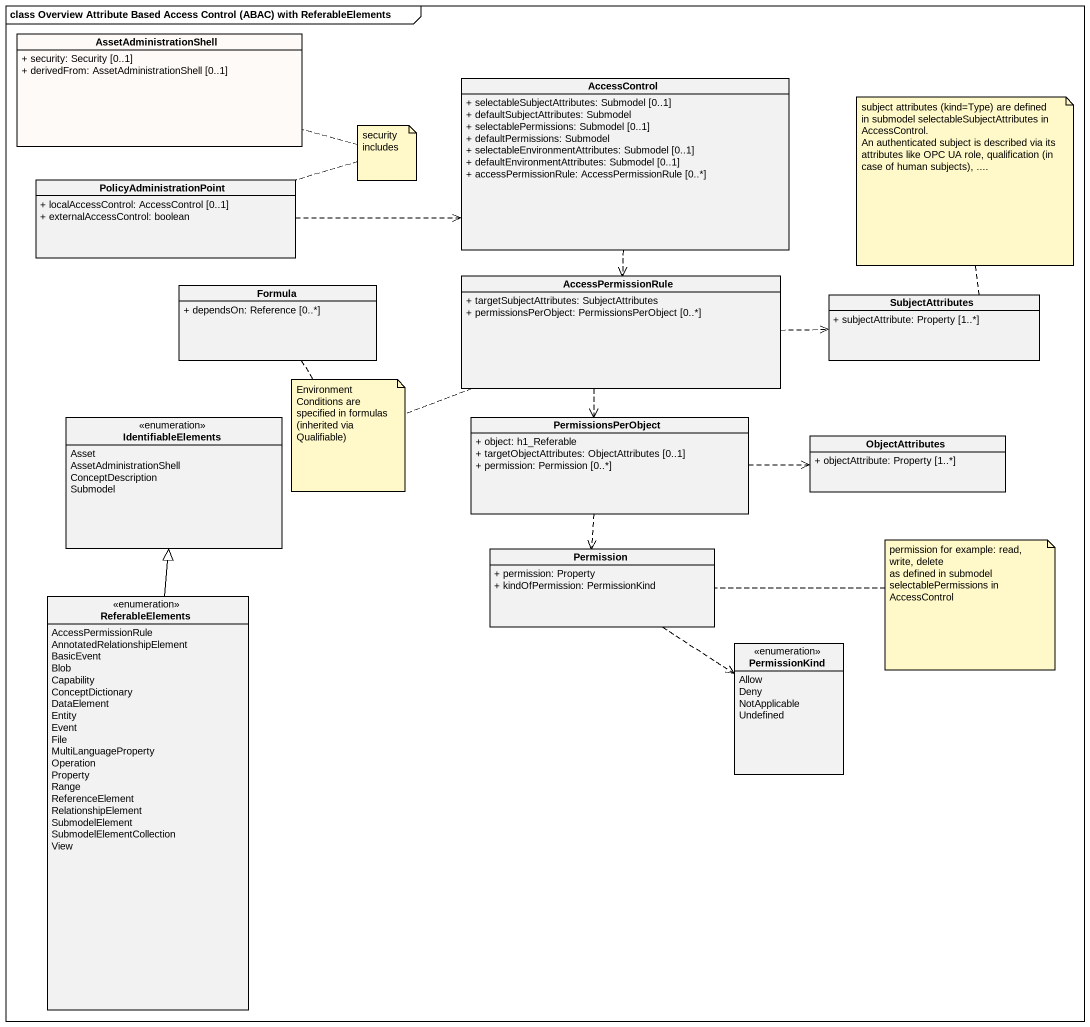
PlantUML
@startuml
mainframe class Overview Attribute Based Access Control (ABAC) with ReferableElements
hide circle
hide empty members
skinparam classAttributeIconSize 0
class AssetAdministrationShell #FEFAF7 {
  + security: Security [0..1]
  + derivedFrom: AssetAdministrationShell [0..1]
}
class AccessControl {
  + selectableSubjectAttributes: Submodel [0..1]
  + defaultSubjectAttributes: Submodel
  + selectablePermissions: Submodel [0..1]
  + defaultPermissions: Submodel
  + selectableEnvironmentAttributes: Submodel [0..1]
  + defaultEnvironmentAttributes: Submodel [0..1]
  + accessPermissionRule: AccessPermissionRule [0..*]
}
class PolicyAdministrationPoint {
  + localAccessControl: AccessControl [0..1]
  + externalAccessControl: boolean
}
class Formula {
  + dependsOn: Reference [0..*]
}
class AccessPermissionRule {
  + targetSubjectAttributes: SubjectAttributes
  + permissionsPerObject: PermissionsPerObject [0..*]
}
class SubjectAttributes {
  + subjectAttribute: Property [1..*]
}
enum IdentifiableElements {
  Asset
  AssetAdministrationShell
  ConceptDescription
  Submodel
}
class PermissionsPerObject {
  + object: h1_Referable
  + targetObjectAttributes: ObjectAttributes [0..1]
  + permission: Permission [0..*]
}
class ObjectAttributes {
  + objectAttribute: Property [1..*]
}
class Permission {
  + permission: Property
  + kindOfPermission: PermissionKind
}
enum ReferableElements {
  AccessPermissionRule
  AnnotatedRelationshipElement
  BasicEvent
  Blob
  Capability
  ConceptDictionary
  DataElement
  Entity
  Event
  File
  MultiLanguageProperty
  Operation
  Property
  Range
  ReferenceElement
  RelationshipElement
  SubmodelElement
  SubmodelElementCollection
  View
}
enum PermissionKind {
  Allow
  Deny
  NotApplicable
  Undefined
}
AccessControl ..> AccessPermissionRule
PolicyAdministrationPoint .right.> AccessControl
AccessPermissionRule .right.> SubjectAttributes
AccessPermissionRule ..> PermissionsPerObject
PermissionsPerObject .right.> ObjectAttributes
PermissionsPerObject ..> Permission
Permission ..> PermissionKind
ReferableElements -up-|> IdentifiableElements
note as N1
  security includes
end note
N1 .. AssetAdministrationShell
N1 .. PolicyAdministrationPoint
note top of SubjectAttributes
  subject attributes (kind=Type) are defined in submodel selectableSubjectAttributes in AccessControl.
  An authenticated subject is described via its attributes like OPC UA role, qualification (in case of human subjects), ....
end note
note as N3
  Environment Conditions are specified in formulas (inherited via Qualifiable)
end note
N3 .. AccessPermissionRule
N3 .. Formula
note right of Permission
  permission for example: read, write, delete
  as defined in submodel selectablePermissions in AccessControl
end note
@enduml
